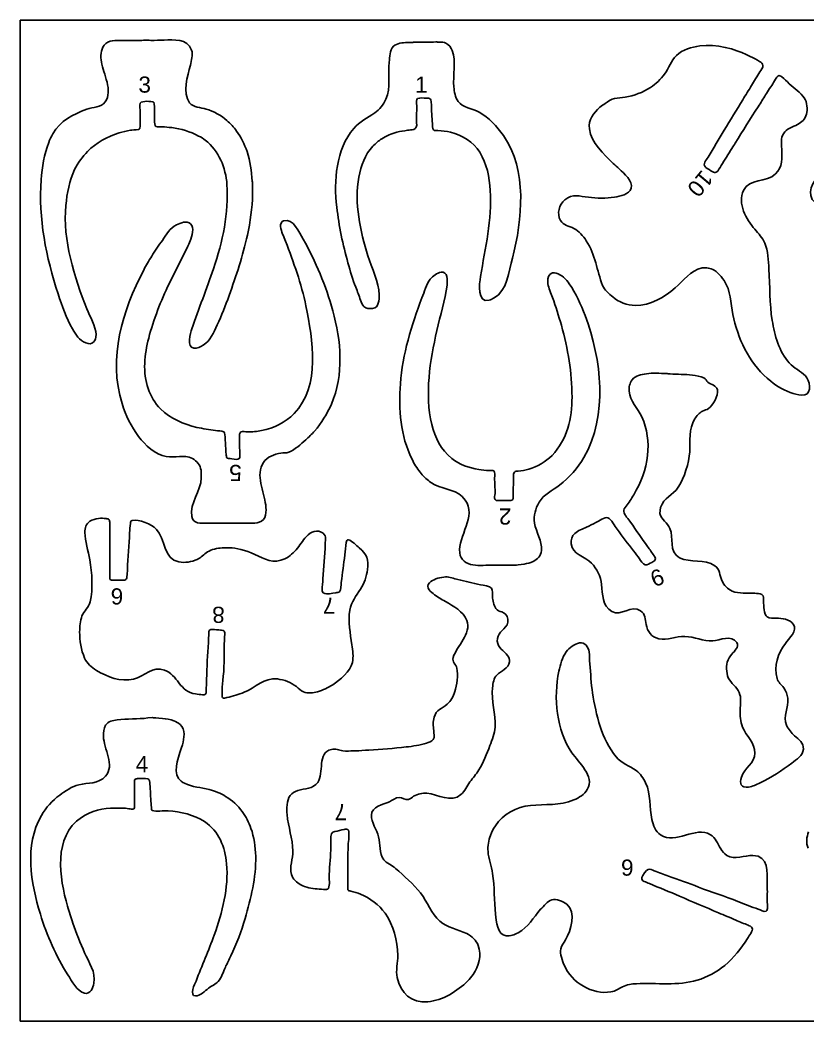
# Model space of a CAD drawing. Extents: x 4 to 350, y 73 to 290.
# Drawn here: x 4 to 174.9, y 72.9 to 290 of the extents above; entities that cross this region are included whole.
import ezdxf
from ezdxf.enums import TextEntityAlignment as Align

# ---------------------------------------------------------------- set-up
doc = ezdxf.new("R2010")
doc.units = 0
doc.layers.get('0').update_dxf_attribs({"true_color": 0xffffff})
doc.layers.add('Cut', color=7, linetype='Continuous', true_color=0xffffff)
doc.layers.add('Steg', color=5, linetype='Continuous', lineweight=25, true_color=0x0000ff)
doc.layers.add('Text', color=1, linetype='Continuous', lineweight=25, true_color=0xff0000)
doc.styles.add('textstyle0', font='')
doc.styles.add('textstyle1', font='')
doc.styles.add('textstyle10', font='')
doc.styles.add('textstyle11', font='')
doc.styles.add('textstyle2', font='')
doc.styles.add('textstyle3', font='')
doc.styles.add('textstyle4', font='')
doc.styles.add('textstyle5', font='')
doc.styles.add('textstyle6', font='')
doc.styles.add('textstyle7', font='')
doc.styles.add('textstyle8', font='')
doc.styles.add('textstyle9', font='')
doc.styles.get('textstyle0').set_extended_font_data('Arial')
doc.styles.get('textstyle1').set_extended_font_data('Arial')
doc.styles.get('textstyle10').set_extended_font_data('Arial')
doc.styles.get('textstyle11').set_extended_font_data('Arial')
doc.styles.get('textstyle2').set_extended_font_data('Arial')
doc.styles.get('textstyle3').set_extended_font_data('Arial')
doc.styles.get('textstyle4').set_extended_font_data('Arial')
doc.styles.get('textstyle5').set_extended_font_data('Arial')
doc.styles.get('textstyle6').set_extended_font_data('Arial')
doc.styles.get('textstyle7').set_extended_font_data('Arial')
doc.styles.get('textstyle8').set_extended_font_data('Arial')
doc.styles.get('textstyle9').set_extended_font_data('Arial')

msp = doc.modelspace()

# ---------------------------------------------------------------- linework, layer by layer
for p, q in [((350, 290), (3.96, 290)), ((3.96, 290), (3.96, 72.91)), ((3.96, 72.91), (350, 72.91))]:
    msp.add_line(p, q)
at = {"layer": 'Cut'}
for points in [[(51.91, 180.9), (45.65, 180.87)], [(23.41, 179.07), (23.41, 171.49)]]:
    msp.add_lwpolyline(points, dxfattribs=at)
for points in [[(21.6, 280.88), (21.4, 282.06), (21.42, 283.55), (22.2, 284.52)], [(22.2, 284.52), (23.18, 285.74), (24.74, 285.58), (26.1, 285.58)], [(26.1, 285.58), (26.69, 285.58), (27.26, 285.58), (27.83, 285.58)], [(27.83, 285.58), (28.52, 285.58), (29.35, 285.58), (30.03, 285.58)], [(31.66, 285.62), (31.91, 285.61), (32.06, 285.59), (32.34, 285.58)], [(32.34, 285.58), (33.29, 285.57), (34.29, 285.66), (35.21, 285.66)], [(35.21, 285.66), (37.28, 285.66), (40.3, 286.07), (41.17, 283.47)], [(84.96, 284.3), (85.64, 284.99), (87.02, 285.1), (87.89, 285.1)], [(89.33, 285.18), (89.87, 285.23), (90.6, 285.2), (91.16, 285.2)], [(91.16, 285.2), (91.6, 285.2), (91.81, 285.2), (92.21, 285.2)], [(92.21, 285.2), (93.01, 285.2), (93.46, 285.2), (94.13, 285.24)], [(94.13, 285.24), (94.42, 285.26), (94.62, 285.21), (94.9, 285.2)], [(94.9, 285.2), (95.38, 285.18), (95.89, 285.24), (96.34, 285)], [(96.34, 285), (96.97, 284.66), (97.42, 284.03), (97.67, 283.37)], [(146.33, 282.31), (147.71, 283.65), (149.56, 284.14), (151.41, 284.39)], [(151.41, 284.39), (154.89, 284.85), (159.28, 283.63), (161.45, 282.53)], [(41.17, 283.47), (41.51, 282.46), (41.13, 281.2), (40.9, 280.21)], [(84.01, 280.88), (84.16, 281.96), (84.13, 283.46), (84.96, 284.3)], [(97.67, 283.37), (98.62, 280.95), (97.79, 278.04), (98.05, 275.51)], [(143.76, 278.29), (144.73, 279.57), (145.16, 281.17), (146.33, 282.31)], [(22.45, 272.24), (24.15, 274.7), (22.03, 278.33), (21.6, 280.88)], [(40.9, 280.21), (40.33, 277.8), (39.07, 274.26), (40.75, 272.06)], [(83.31, 272.82), (84.46, 275.34), (83.67, 278.24), (84.01, 280.88)], [(162.35, 282.1), (163, 281.78), (163.78, 281.4), (164.37, 281)], [(164.37, 281), (164.68, 280.79), (165.1, 280.54), (165.1, 280.11)], [(165.1, 280.11), (165.1, 279.63), (164.7, 279.18), (164.43, 278.77)], [(140.67, 275.36), (141.87, 276.15), (142.9, 277.15), (143.76, 278.29)], [(164.43, 278.77), (163.82, 277.83), (163.16, 276.73), (162.6, 275.79)], [(168.35, 277.85), (168.65, 278.07), (168.91, 277.87), (169.17, 277.67)], [(162.6, 275.79), (162.01, 274.8), (161.31, 273.73), (160.72, 272.72)], [(165.68, 273.78), (166.2, 274.58), (166.88, 275.67), (167.41, 276.47)], [(167.41, 276.47), (167.67, 276.87), (167.99, 277.57), (168.35, 277.85)], [(169.17, 277.67), (169.74, 277.22), (170.26, 276.69), (170.8, 276.18)], [(170.8, 276.18), (171.81, 275.2), (173.26, 274.26), (174.06, 273.09)], [(98.05, 275.51), (98.16, 274.42), (98.34, 273.24), (98.99, 272.34)], [(135.2, 273.26), (137.15, 273.62), (139, 274.27), (140.67, 275.36)], [(164.05, 271.19), (164.62, 272.06), (165.13, 272.91), (165.68, 273.78)], [(18.42, 270.67), (19.79, 271.18), (21.55, 270.95), (22.45, 272.24)], [(30, 272), (29.89, 270.86), (30.12, 268.99), (30.03, 267.77)], [(33, 272.21), (32.32, 272.41), (30.54, 272.5), (30, 272)], [(33.13, 268.21), (33.13, 269.74), (33.17, 270.94), (33, 272.21)], [(40.75, 272.06), (41.56, 270.98), (43.13, 271.05), (44.33, 270.69)], [(80.89, 269.85), (81.95, 270.57), (82.77, 271.65), (83.31, 272.82)], [(90.18, 272.96), (89.89, 272.82), (89.96, 272.05), (90, 271.42)], [(90, 271.42), (90, 270), (89.93, 268.61), (90, 267.19)], [(92.12, 273.02), (91.44, 273.07), (90.83, 273.18), (90.18, 272.96)], [(92.98, 272.86), (92.79, 273.09), (92.37, 273), (92.12, 273.02)], [(93.17, 271.76), (93.16, 272.05), (93.18, 272.61), (92.98, 272.86)], [(93.43, 267.54), (93.28, 268.9), (93.22, 270.33), (93.17, 271.76)], [(98.99, 272.34), (99.89, 271.09), (102.19, 270.76), (103.53, 270.01)], [(129.73, 271.07), (130.11, 271.4), (130.46, 271.61), (130.88, 271.9)], [(130.88, 271.9), (131.45, 272.3), (132.2, 272.85), (132.9, 272.99)], [(132.9, 272.99), (133.61, 273.14), (134.47, 273.13), (135.2, 273.26)], [(160.72, 272.72), (159.42, 270.5), (158.07, 268.3), (156.7, 266.1)], [(174.06, 273.09), (174.67, 272.21), (174.82, 270.58), (174.55, 269.56)], [(11.08, 265.34), (12.72, 268.15), (15.44, 269.55), (18.42, 270.67)], [(44.33, 270.69), (45.91, 270.23), (47.63, 269.28), (48.84, 268.2)], [(76.34, 266.49), (77.64, 268.03), (79.29, 268.76), (80.89, 269.85)], [(103.53, 270.01), (105.66, 268.81), (107.41, 266.95), (108.79, 264.95)], [(127.44, 266.39), (127.21, 268.31), (128.36, 269.9), (129.73, 271.07)], [(159.09, 263.32), (160.73, 265.92), (162.35, 268.62), (164.05, 271.19)], [(174.55, 269.56), (174.27, 268.54), (173.53, 267.81), (172.62, 267.34)], [(30.04, 267.79), (30.01, 267.41), (30.06, 266.5), (29.73, 266.28)], [(33.42, 266.93), (33.19, 267.04), (33.17, 267.87), (33.13, 268.21)], [(48.84, 268.2), (49.62, 267.5), (50.32, 266.76), (50.94, 265.91)], [(90, 267.19), (89.81, 266.59), (89.59, 266.12), (88.99, 266.2)], [(93.61, 266.19), (93.36, 266.42), (93.48, 267.14), (93.43, 267.54)], [(172.62, 267.34), (171.53, 266.78), (170.19, 266.48), (169.53, 265.34)], [(10.18, 263.42), (10.43, 264.09), (10.72, 264.73), (11.08, 265.34)], [(25.43, 265.52), (22.88, 264.74), (20.49, 263.39), (18.62, 261.5)], [(27.92, 266.1), (27.09, 265.95), (26.24, 265.78), (25.43, 265.52)], [(29.73, 266.28), (28.83, 266.11), (28.28, 266.16), (27.92, 266.1)], [(34.74, 266.87), (34.25, 266.88), (33.83, 266.73), (33.42, 266.93)], [(36.85, 266.66), (36.15, 266.73), (35.43, 266.85), (34.74, 266.87)], [(42.7, 264.84), (40.92, 265.8), (38.85, 266.46), (36.85, 266.66)], [(50.94, 265.91), (51.9, 264.59), (52.64, 263.06), (53.19, 261.5)], [(72.66, 249.41), (71.98, 255.1), (72.49, 261.93), (76.34, 266.49)], [(85.69, 265.67), (84.52, 265.38), (83.41, 264.89), (82.42, 264.25)], [(87.99, 266.08), (87.22, 265.98), (86.44, 265.86), (85.69, 265.67)], [(88.99, 266.2), (88.35, 266.12), (88.35, 266.12), (87.99, 266.08)], [(94.61, 266.01), (94.24, 266.01), (93.86, 265.95), (93.61, 266.19)], [(97.3, 265.68), (96.44, 265.9), (95.49, 266.01), (94.61, 266.01)], [(103.68, 261.31), (102.25, 263.61), (99.88, 265.04), (97.3, 265.68)], [(108.79, 264.95), (114.03, 257.39), (112.9, 246.79), (110.77, 238.37)], [(132.61, 258.91), (130.59, 260.92), (127.81, 263.35), (127.44, 266.39)], [(156.7, 266.1), (155.49, 264.18), (154.34, 262.2), (153.18, 260.25)], [(169.53, 265.34), (168.95, 264.33), (169.11, 263.17), (169.16, 262.07)], [(8.53, 255.36), (8.73, 258.09), (9.21, 260.85), (10.18, 263.42)], [(44.14, 263.93), (43.68, 264.29), (43.21, 264.56), (42.7, 264.84)], [(48.84, 254.3), (48.59, 257.99), (47.06, 261.63), (44.14, 263.93)], [(82.42, 264.25), (81.72, 263.79), (81.1, 263.27), (80.51, 262.65)], [(158.34, 262.17), (158.59, 262.58), (158.83, 262.92), (159.09, 263.32)], [(18.62, 261.5), (17.5, 260.37), (16.49, 259), (15.81, 257.56)], [(53.19, 261.5), (53.92, 259.4), (54.12, 257.22), (54.33, 255.07)], [(80.51, 262.65), (78.72, 260.78), (77.97, 258.42), (77.47, 255.93)], [(105.94, 253.05), (105.74, 255.95), (105.23, 258.82), (103.68, 261.31)], [(156, 258.43), (156.83, 259.68), (157.57, 260.89), (158.34, 262.17)], [(169.16, 262.07), (169.25, 260.04), (169.38, 258.16), (167.82, 256.61)], [(133.95, 257.66), (133.51, 258.1), (133.05, 258.47), (132.61, 258.91)], [(153.18, 260.25), (152.81, 259.63), (151.89, 258.65), (152.67, 258.05)], [(154.96, 256.98), (155.46, 257.24), (155.69, 257.95), (156, 258.43)], [(15.81, 257.56), (14.66, 255.12), (14.15, 252.46), (13.9, 249.79)], [(136.5, 253.53), (136.92, 255.15), (134.95, 256.67), (133.95, 257.66)], [(152.67, 258.05), (153.11, 257.72), (153.72, 257.37), (154.2, 257.11)], [(154.2, 257.11), (154.43, 256.98), (154.69, 256.84), (154.96, 256.98)], [(167.82, 256.61), (165.87, 254.66), (162.14, 255.69), (160.87, 253.05)], [(176.49, 250.33), (174.1, 252.34), (176.14, 254.88), (177.38, 256.82)], [(12.22, 230.6), (9.62, 238.41), (7.93, 247.1), (8.53, 255.36)], [(45.91, 236.07), (47.92, 241.86), (49.26, 248.25), (48.84, 254.3)], [(54.33, 255.07), (54.36, 254.74), (54.4, 254.52), (54.41, 254.2)], [(54.41, 254.2), (54.41, 253.95), (54.41, 253.76), (54.41, 253.53)], [(77.47, 255.93), (76.37, 250.4), (77.76, 244.16), (79.42, 238.85)], [(54.4, 252.19), (54.33, 249.24), (53.89, 246.25), (53.27, 243.36)], [(54.41, 253.53), (54.41, 253.13), (54.41, 252.6), (54.4, 252.19)], [(103.83, 234.34), (104.85, 240.53), (106.37, 246.74), (105.94, 253.05)], [(122.15, 251.02), (123.74, 252.41), (125.38, 251.77), (127.23, 251.55)], [(132.9, 251.59), (134.09, 251.76), (136.14, 252.16), (136.5, 253.53)], [(160.87, 253.05), (159.49, 250.2), (161.5, 246.73), (163.34, 244.61)], [(13.9, 249.79), (13.18, 242.24), (15.75, 234.28), (18.44, 227.34)], [(121.18, 246.53), (120.33, 248.05), (120.9, 249.93), (122.15, 251.02)], [(127.23, 251.55), (129.08, 251.32), (131.05, 251.32), (132.9, 251.59)], [(75.09, 237.32), (73.96, 241.29), (73.15, 245.3), (72.66, 249.41)], [(34.83, 242.21), (35.67, 243.42), (36.54, 244.94), (37.9, 245.58)], [(37.9, 245.58), (38.76, 245.98), (40.12, 246.58), (40.95, 245.82)], [(40.95, 245.82), (41.83, 245.02), (41.26, 243.05), (40.87, 242.11)], [(60.48, 245.19), (60.42, 245.68), (60.59, 246.32), (61.12, 246.47)], [(61.12, 246.47), (63.23, 247.07), (64.59, 243.88), (65.36, 242.5)], [(124.07, 244.82), (123.06, 245.34), (121.81, 245.41), (121.18, 246.53)], [(53.27, 243.36), (52.31, 238.85), (50.83, 234.55), (49.29, 230.22)], [(61.55, 242.02), (61.16, 243.03), (60.61, 244.09), (60.48, 245.19)], [(126.78, 242.11), (126.06, 243.2), (125.23, 244.22), (124.07, 244.82)], [(163.34, 244.61), (164.14, 243.68), (164.98, 242.77), (165.49, 241.63)], [(32.52, 238.76), (33.24, 239.92), (34.06, 241.1), (34.83, 242.21)], [(40.87, 242.11), (40.46, 241.09), (39.95, 240.12), (39.46, 239.14)], [(65.96, 228.01), (65, 232.78), (63.28, 237.52), (61.55, 242.02)], [(65.36, 242.5), (68.07, 237.64), (70.3, 232.34), (71.8, 226.95)], [(130.31, 232.42), (129.06, 235.68), (128.75, 239.13), (126.78, 242.11)], [(165.49, 241.63), (166.26, 239.91), (166.26, 237.83), (166.39, 235.97)], [(39.46, 239.14), (38.4, 237.03), (37.32, 234.92), (36.3, 232.81)], [(79.42, 238.85), (80.24, 236.22), (81.85, 233.17), (81.85, 230.41)], [(30.78, 235.78), (31.31, 236.8), (31.93, 237.79), (32.52, 238.76)], [(76.78, 232.04), (76.12, 233.72), (75.59, 235.56), (75.09, 237.32)], [(110.77, 238.37), (110.04, 235.5), (109.56, 231.27), (106.8, 229.72)], [(26.1, 206.8), (23.01, 216.75), (26.16, 226.92), (30.78, 235.78)], [(41.23, 223.02), (42.77, 227.39), (44.39, 231.7), (45.91, 236.07)], [(92.92, 233.77), (93.46, 234.43), (94.41, 235.19), (95.28, 235.34)], [(95.28, 235.34), (96.72, 235.59), (96.71, 233.42), (96.58, 232.52)], [(118.44, 232.81), (118.33, 233.43), (118.46, 234.3), (118.86, 234.8)], [(118.86, 234.8), (119.2, 235.24), (119.71, 235.28), (120.23, 235.13)], [(120.23, 235.13), (121.39, 234.8), (122.43, 233.79), (123.09, 232.81)], [(151.89, 236.22), (149.37, 235.74), (147.84, 233.45), (146.04, 231.9)], [(154.48, 235.74), (153.73, 236.19), (152.76, 236.38), (151.89, 236.22)], [(157.15, 232.62), (156.54, 233.83), (155.68, 235.02), (154.48, 235.74)], [(166.39, 235.97), (166.65, 232.25), (166.5, 228.53), (167.1, 224.84)], [(36.3, 232.81), (34.48, 229.05), (32.94, 225.08), (31.87, 221.01)], [(91.14, 229.74), (91.63, 230.99), (92.08, 232.71), (92.92, 233.77)], [(96.58, 232.52), (96.13, 229.19), (95.1, 225.91), (94.36, 222.64)], [(105.74, 229.25), (103, 228.51), (103.59, 232.87), (103.83, 234.34)], [(119.46, 229.83), (119.13, 230.8), (118.61, 231.8), (118.44, 232.81)], [(123.09, 232.81), (124.54, 230.67), (125.59, 228.33), (126.51, 225.9)], [(132.51, 229.94), (131.79, 230.54), (130.66, 231.49), (130.31, 232.42)], [(158.75, 225.23), (158.15, 227.63), (158.26, 230.4), (157.15, 232.62)], [(15.34, 223.02), (14.01, 225.41), (13.08, 227.99), (12.22, 230.6)], [(49.29, 230.22), (48.53, 228.09), (47.69, 225.92), (46.73, 223.88)], [(77.82, 229.26), (77.48, 230.18), (77.14, 231.13), (76.78, 232.04)], [(81.85, 230.41), (81.85, 229.32), (81.85, 227.6), (80.41, 227.44)], [(146.04, 231.9), (143.59, 229.81), (140.73, 228.1), (137.41, 228.11)], [(63.42, 204.69), (69.23, 210.65), (67.43, 220.7), (65.96, 228.01)], [(78.53, 227.86), (78.18, 228.19), (77.99, 228.81), (77.82, 229.26)], [(86.45, 211.12), (86.96, 217.5), (88.81, 223.81), (91.14, 229.74)], [(106.8, 229.72), (106.45, 229.53), (106.12, 229.35), (105.74, 229.25)], [(121.37, 223.79), (120.79, 225.82), (120.14, 227.83), (119.46, 229.83)], [(137.41, 228.11), (135.66, 228.11), (133.81, 228.86), (132.51, 229.94)], [(18.44, 227.34), (19.11, 225.6), (20.39, 223.65), (20.44, 221.77)], [(71.8, 226.95), (73.57, 220.58), (74.28, 212.91), (71.49, 206.71)], [(80.41, 227.44), (79.8, 227.38), (78.98, 227.41), (78.53, 227.86)], [(126.51, 225.9), (130.12, 216.33), (131.52, 204.3), (126.24, 195.1)], [(46.73, 223.88), (45.92, 222.14), (45.34, 220.55), (43.66, 219.47)], [(123.68, 208.24), (123.68, 213.54), (122.81, 218.69), (121.37, 223.79)], [(166.77, 211.66), (162.5, 215.05), (160.06, 220), (158.75, 225.23)], [(167.1, 224.84), (167.62, 221.59), (168.59, 218.12), (170.81, 215.63)], [(18.23, 219.97), (16.85, 220.54), (16.04, 221.76), (15.34, 223.02)], [(20.44, 221.77), (20.47, 220.36), (19.67, 219.37), (18.23, 219.97)], [(41.64, 218.81), (39.99, 219.07), (40.9, 222.07), (41.23, 223.02)], [(94.36, 222.64), (92.88, 216.1), (91.69, 208.91), (93.27, 202.29)], [(31.87, 221.01), (30.95, 217.51), (30.51, 213.53), (31.77, 210.07)], [(43.66, 219.47), (43.08, 219.1), (42.37, 218.7), (41.64, 218.81)], [(170.81, 215.63), (171.84, 214.48), (173.29, 213.89), (174.31, 212.82)], [(136.71, 211.98), (137.43, 212.91), (138.71, 213.14), (139.8, 213.29)], [(139.8, 213.29), (141.12, 213.47), (142.79, 213.38), (144.12, 213.33)], [(144.12, 213.33), (144.42, 213.31), (144.7, 213.25), (144.99, 213.24)], [(144.99, 213.24), (146.57, 213.17), (148.14, 213.17), (149.78, 212.97)], [(149.78, 212.97), (150.6, 212.87), (151.54, 212.76), (152.28, 212.37)], [(174.31, 212.82), (175.19, 211.89), (175.81, 209.08), (174.16, 208.68)], [(88.94, 194.81), (86.48, 199.8), (86.01, 205.65), (86.45, 211.12)], [(136.07, 209.49), (136.01, 210.35), (136.18, 211.29), (136.71, 211.98)], [(152.28, 212.37), (152.72, 212.14), (152.81, 211.77), (153.16, 211.45)], [(153.16, 211.45), (153.82, 210.85), (155, 210.83), (155.21, 209.78)], [(171.66, 209.01), (169.89, 209.59), (168.22, 210.51), (166.77, 211.66)], [(31.77, 210.07), (32.36, 208.43), (33.21, 206.89), (34.45, 205.65)], [(138.81, 203.93), (137.94, 205.82), (136.23, 207.31), (136.07, 209.49)], [(155.21, 209.78), (155.46, 208.6), (154.23, 206.42), (153.3, 205.72)], [(174.16, 208.68), (173.36, 208.49), (172.41, 208.76), (171.66, 209.01)], [(29.67, 199.7), (28.05, 201.82), (26.9, 204.23), (26.1, 206.8)], [(71.49, 206.71), (70.54, 204.6), (69.38, 202.59), (67.82, 200.85)], [(119.35, 195.59), (122.63, 198.96), (123.68, 203.66), (123.68, 208.24)], [(34.45, 205.65), (36.52, 203.58), (39.49, 202.29), (42.32, 201.66)], [(56.32, 200.95), (59.09, 201.51), (61.46, 202.68), (63.42, 204.69)], [(151.99, 205.17), (151.26, 204.75), (150.7, 204.19), (150.26, 203.45)], [(153.3, 205.72), (152.93, 205.44), (152.4, 205.4), (151.99, 205.17)], [(93.27, 202.29), (93.96, 199.4), (95.26, 196.82), (97.58, 194.92)], [(140.08, 195.58), (140.37, 198.46), (140.03, 201.28), (138.81, 203.93)], [(150.26, 203.45), (148.98, 201.29), (149.36, 198.7), (149.2, 196.35)], [(42.32, 201.66), (43.64, 201.37), (45, 201.13), (46.35, 200.97)], [(46.35, 200.97), (46.85, 200.9), (47.7, 200.99), (48.14, 200.72)], [(48.14, 200.72), (48.48, 200.5), (48.42, 199.59), (48.45, 199.22)], [(51.53, 199.42), (51.54, 199.77), (51.59, 200.58), (51.85, 200.7)], [(51.85, 200.7), (52.29, 200.9), (52.81, 200.66), (53.35, 200.66)], [(53.35, 200.66), (54.34, 200.67), (55.36, 200.75), (56.32, 200.95)], [(67.82, 200.85), (67.22, 200.19), (66.57, 199.55), (65.92, 198.94)], [(35.69, 195.33), (33.21, 195.77), (31.14, 197.79), (29.67, 199.7)], [(48.45, 199.22), (48.52, 198.11), (48.54, 196.98), (48.68, 195.87)], [(51.62, 195.77), (51.62, 196.97), (51.53, 198.21), (51.53, 199.42)], [(65.92, 198.94), (64.9, 198), (63.56, 196.82), (62.27, 196.28)], [(41.36, 194.87), (39.45, 195.85), (37.64, 194.99), (35.69, 195.33)], [(48.68, 195.87), (48.71, 195.57), (48.68, 195.26), (48.84, 195.06)], [(51.23, 194.75), (51.72, 194.86), (51.62, 195.36), (51.62, 195.77)], [(60.55, 196.09), (59.13, 195.84), (57.56, 195.27), (56.75, 194.04)], [(62.27, 196.28), (61.7, 196.04), (61.16, 196.2), (60.55, 196.09)], [(114.28, 192.58), (116.17, 193.1), (117.99, 194.19), (119.35, 195.59)], [(137.07, 187.04), (138.6, 189.61), (139.77, 192.55), (140.08, 195.58)], [(149.2, 196.35), (149.02, 193.8), (148.08, 190.81), (146.7, 188.67)], [(42.59, 193.85), (42.2, 194.28), (41.86, 194.61), (41.36, 194.87)], [(43.27, 190.68), (43.3, 191.75), (43.33, 193.03), (42.59, 193.85)], [(48.84, 195.06), (48.98, 194.88), (49.3, 194.9), (49.51, 194.87)], [(49.51, 194.87), (50.01, 194.8), (50.82, 194.65), (51.23, 194.75)], [(56.75, 194.04), (54.96, 191.35), (56.86, 187.73), (57.24, 184.83)], [(90.74, 191.93), (90.04, 192.82), (89.43, 193.81), (88.94, 194.81)], [(97.58, 194.92), (99.21, 193.59), (101.35, 192.84), (103.44, 192.53)], [(126.24, 195.1), (124.95, 192.84), (123.03, 190.71), (121, 189.14)], [(91.73, 190.8), (91.33, 191.16), (91.07, 191.51), (90.74, 191.93)], [(103.44, 192.53), (104.19, 192.42), (104.98, 192.32), (105.74, 192.31)], [(105.74, 192.31), (106.03, 192.31), (106.5, 192.41), (106.74, 192.22)], [(106.74, 192.22), (107.04, 191.98), (106.89, 191.05), (106.89, 190.68)], [(111.02, 190.88), (111.02, 191.22), (110.95, 191.75), (111.17, 191.97)], [(111.17, 191.97), (111.38, 192.18), (111.67, 192.11), (111.98, 192.13)], [(111.98, 192.13), (112.75, 192.19), (113.54, 192.37), (114.28, 192.58)], [(41.2, 182.34), (40.71, 185.24), (43.2, 187.8), (43.27, 190.68)], [(93.94, 189.2), (93.11, 189.59), (92.43, 190.16), (91.73, 190.8)], [(100.53, 185.89), (98.88, 188.21), (96.25, 188.09), (93.94, 189.2)], [(106.89, 190.68), (106.89, 189.56), (107.01, 188.44), (106.99, 187.33)], [(110.92, 187.33), (110.92, 188.51), (111.02, 189.69), (111.02, 190.88)], [(121, 189.14), (119.44, 187.93), (117.59, 187.17), (116.53, 185.41)], [(106.99, 187.33), (106.98, 186.86), (106.74, 186.38), (106.99, 186.01)], [(110.76, 185.94), (110.99, 186.19), (110.92, 186.9), (110.92, 187.33)], [(135.4, 184.54), (135.99, 185.34), (136.57, 186.19), (137.07, 187.04)], [(146.7, 188.67), (145.56, 186.89), (143.63, 186.42), (142.86, 184.3)], [(57.24, 184.83), (57.42, 183.47), (57.41, 181.6), (55.84, 181.09)], [(99.33, 174.47), (98.94, 178.08), (103.03, 182.35), (100.53, 185.89)], [(106.99, 186.01), (107.13, 185.81), (107.36, 185.8), (107.56, 185.79)], [(107.56, 185.79), (108.23, 185.76), (109.38, 185.79), (110.06, 185.79)], [(110.06, 185.79), (110.33, 185.79), (110.57, 185.75), (110.76, 185.94)], [(116.53, 185.41), (115.72, 184.04), (115.33, 182.5), (115.56, 180.9)], [(134.9, 183.39), (134.81, 183.83), (135.16, 184.21), (135.4, 184.54)], [(136.38, 181.09), (135.93, 181.74), (135.06, 182.61), (134.9, 183.39)], [(142.75, 183.01), (143.05, 181.58), (144.38, 180.99), (144.93, 179.75)], [(18.04, 178.88), (18.04, 179.84), (18.23, 180.71), (19.09, 181.28)], [(19.09, 181.28), (19.67, 181.66), (20.34, 181.81), (21.01, 181.91)], [(21.01, 181.91), (21.54, 181.99), (22.13, 181.93), (22.64, 181.86)], [(22.64, 181.86), (22.88, 181.83), (23.09, 181.81), (23.26, 181.62)], [(23.26, 181.62), (23.43, 181.42), (23.41, 181.15), (23.41, 180.9)], [(23.41, 180.9), (23.42, 180.32), (23.41, 179.66), (23.41, 179.07)], [(27.73, 178.79), (27.76, 179.43), (27.83, 180.16), (27.91, 180.8)], [(27.91, 180.8), (27.94, 181.13), (27.93, 181.39), (28.31, 181.46)], [(28.31, 181.46), (29.82, 181.72), (32.44, 180.76), (33.55, 179.54)], [(44.52, 180.9), (43.23, 180.9), (41.48, 180.65), (41.2, 182.34)], [(55.84, 181.09), (54.64, 180.7), (53.16, 180.9), (51.91, 180.9)], [(115.56, 180.9), (115.85, 178.86), (117.26, 177.06), (117.05, 174.95)], [(126.85, 180.02), (127.53, 180.32), (128.2, 180.68), (128.87, 181.02)], [(128.87, 181.02), (129.46, 181.31), (130.8, 182.31), (131.46, 182.04)], [(131.46, 182.04), (132.23, 181.71), (132.96, 180.22), (133.46, 179.55)], [(140.06, 175.81), (138.82, 177.56), (137.62, 179.3), (136.38, 181.09)], [(19.09, 172.93), (18.77, 174.86), (18.04, 176.94), (18.04, 178.88)], [(27.25, 170.82), (27.27, 173.47), (27.62, 176.14), (27.73, 178.79)], [(33.55, 179.54), (35.39, 177.54), (35.2, 172.99), (38.38, 172.47)], [(65.76, 177.63), (66.65, 178.7), (67.87, 179.58), (69.28, 178.95)], [(69.28, 178.95), (70.54, 178.38), (70.15, 177.45), (70.14, 176.29)], [(123.5, 176.39), (123.43, 177.22), (123.63, 178.1), (124.26, 178.66)], [(124.26, 178.66), (124.99, 179.29), (126, 179.64), (126.85, 180.02)], [(133.46, 179.55), (134.64, 178), (135.81, 176.42), (137.02, 174.85)], [(144.93, 179.75), (145.83, 177.72), (144.54, 174.67), (147, 173.39)], [(63.52, 174.76), (64.4, 175.64), (64.98, 176.7), (65.76, 177.63)], [(70.14, 176.29), (70.13, 173.8), (69.77, 171.3), (69.66, 168.81)], [(74.38, 173.99), (74.47, 174.85), (74.56, 175.83), (74.71, 176.67)], [(74.71, 176.67), (74.76, 176.98), (74.83, 177.35), (75.23, 177.26)], [(75.23, 177.26), (75.88, 177.12), (76.95, 176.02), (77.53, 175.55)], [(127.88, 172.24), (126.52, 173.63), (123.68, 174.19), (123.5, 176.39)], [(42.41, 173.03), (43.28, 173.42), (43.83, 174.14), (44.62, 174.63)], [(44.62, 174.63), (45.5, 175.18), (46.74, 175.47), (47.78, 175.52)], [(49.11, 175.5), (49.95, 175.61), (52.12, 175.25), (54.12, 174.44)], [(54.12, 174.44), (56.26, 173.56), (58.09, 172.11), (60.55, 172.84)], [(60.55, 172.84), (61.76, 173.2), (62.65, 173.87), (63.52, 174.76)], [(73.62, 168.04), (73.91, 170.02), (74.17, 172), (74.38, 173.99)], [(77.53, 175.55), (79.18, 174.23), (79.58, 172.91), (79.33, 170.82)], [(102.19, 171.82), (100.67, 172.04), (99.5, 172.85), (99.33, 174.47)], [(117.05, 174.95), (116.93, 173.81), (116.22, 173.04), (115.24, 172.56)], [(137.02, 174.85), (137.45, 174.29), (137.89, 173.67), (138.32, 173.12)], [(141.47, 173.8), (141.02, 174.48), (140.54, 175.15), (140.06, 175.81)], [(141.75, 173.03), (141.82, 173.31), (141.61, 173.57), (141.47, 173.8)], [(19.17, 163.82), (19.85, 166.68), (19.56, 170.05), (19.09, 172.93)], [(38.38, 172.47), (39.76, 172.24), (41.15, 172.47), (42.41, 173.03)], [(106.6, 171.78), (105.17, 171.78), (103.62, 171.62), (102.19, 171.82)], [(112.03, 171.85), (111.11, 171.66), (108.84, 171.78), (106.6, 171.78)], [(115.24, 172.56), (114.63, 172.26), (114, 172.12), (113.32, 172.02)], [(130.08, 167.56), (129.87, 169.38), (129.16, 170.93), (127.88, 172.24)], [(138.32, 173.12), (138.61, 172.75), (139.04, 171.98), (139.52, 171.85)], [(139.52, 171.85), (139.96, 171.73), (140.57, 172.18), (140.96, 172.38)], [(140.96, 172.38), (141.26, 172.53), (141.66, 172.68), (141.75, 173.03)], [(147, 173.39), (149.34, 172.18), (152.46, 173.26), (154.67, 171.66)], [(154.67, 171.66), (155.75, 170.89), (155.69, 169.53), (156.18, 168.42)], [(23.41, 169.38), (23.41, 169.12), (23.36, 168.86), (23.51, 168.67)], [(23.41, 171.49), (23.41, 170.8), (23.41, 170.08), (23.41, 169.38)], [(27.15, 169.29), (27.17, 169.77), (27.25, 170.33), (27.25, 170.82)], [(79.33, 170.82), (79.14, 169.34), (78.63, 167.84), (77.84, 166.6)], [(23.51, 168.67), (23.66, 168.49), (23.96, 168.52), (24.18, 168.52)], [(24.18, 168.52), (24.81, 168.51), (26.12, 168.44), (26.67, 168.53)], [(26.67, 168.53), (27.13, 168.61), (27.14, 168.89), (27.15, 169.29)], [(69.66, 168.81), (69.62, 168.04), (69.49, 167.16), (69.47, 166.41)], [(73.25, 165.99), (73.62, 166.35), (73.54, 167.5), (73.62, 168.04)], [(92.5, 166.79), (92.26, 167.39), (92.58, 167.89), (93.08, 168.22)], [(93.08, 168.22), (93.89, 168.77), (95.23, 169.19), (96.24, 169.22)], [(96.24, 169.22), (97.11, 169.24), (98.09, 168.86), (98.93, 168.65)], [(98.93, 168.65), (100.55, 168.25), (102.19, 167.87), (103.82, 167.5)], [(103.82, 167.5), (104.39, 167.38), (105.88, 167.28), (106.22, 166.76)], [(132.32, 161.73), (130.23, 162.92), (130.33, 165.5), (130.08, 167.56)], [(156.18, 168.42), (156.6, 167.47), (157.45, 166.56), (158.42, 166.14)], [(69.47, 166.41), (69.47, 166.16), (69.44, 165.82), (70.07, 165.61)], [(70.07, 165.61), (70.3, 165.4), (71.71, 165.69), (72.44, 165.79)], [(72.44, 165.79), (72.72, 165.83), (73.06, 165.79), (73.25, 165.99)], [(77.84, 166.6), (76.84, 165.05), (75.85, 163.87), (75.5, 161.99)], [(93.55, 165.61), (93.15, 165.93), (92.7, 166.29), (92.5, 166.79)], [(96.24, 163.87), (95.31, 164.43), (94.41, 164.94), (93.55, 165.61)], [(106.22, 166.76), (106.47, 166.36), (106.38, 165.44), (106.42, 164.97)], [(158.42, 166.14), (159.92, 165.47), (161.73, 165.85), (163.31, 165.68)], [(163.31, 165.68), (163.81, 165.62), (164.39, 165.72), (164.84, 165.44)], [(164.84, 165.44), (165.36, 165.12), (165.23, 164.44), (165.23, 163.91)], [(17.4, 160.75), (17.79, 161.9), (18.88, 162.58), (19.17, 163.82)], [(100.85, 159.79), (100.12, 161.74), (97.9, 162.9), (96.24, 163.87)], [(106.42, 164.97), (106.49, 164.11), (106.7, 163.12), (107.18, 162.38)], [(138.56, 161.89), (136.53, 163.27), (134.35, 160.57), (132.32, 161.73)], [(165.23, 163.91), (165.23, 163.06), (165.29, 161.08), (166.02, 160.54)], [(16.89, 157.29), (16.89, 158.44), (17.04, 159.66), (17.4, 160.75)], [(75.5, 161.99), (75.04, 159.59), (75.61, 156.9), (75.93, 154.51)], [(107.18, 162.38), (107.49, 161.9), (107.93, 161.8), (108.43, 161.63)], [(108.43, 161.63), (109.15, 161.39), (109.7, 160.86), (109.76, 160.07)], [(139.75, 158.92), (139.57, 160.03), (139.58, 161.19), (138.56, 161.89)], [(97.91, 151.73), (98.68, 154.35), (101.96, 156.81), (100.85, 159.79)], [(109.58, 158.83), (108.84, 157.59), (107.35, 157), (107.48, 155.28)], [(109.76, 160.07), (109.8, 159.64), (109.8, 159.2), (109.58, 158.83)], [(142.49, 155.81), (140.93, 156.14), (140, 157.4), (139.75, 158.92)], [(166.02, 160.54), (166.58, 160.12), (167.36, 160.27), (168.01, 160.27)], [(168.01, 160.27), (169.18, 160.27), (170.95, 160.04), (171.67, 159)], [(171.67, 159), (172.67, 157.57), (170.7, 155.82), (169.95, 154.8)], [(17.97, 151.63), (17.17, 153.36), (16.89, 155.4), (16.89, 157.29)], [(44.91, 157), (44.9, 156.34), (44.84, 155.65), (44.81, 154.99)], [(45.06, 157.69), (44.87, 157.53), (44.91, 157.26), (44.91, 157)], [(46.54, 157.76), (46.15, 157.79), (45.28, 157.88), (45.06, 157.69)], [(47.69, 157.67), (47.33, 157.69), (46.9, 157.74), (46.54, 157.76)], [(48.26, 157.45), (48.13, 157.66), (47.91, 157.66), (47.69, 157.67)], [(48.36, 156.72), (48.36, 156.97), (48.4, 157.24), (48.26, 157.45)], [(48.26, 154.8), (48.26, 155.42), (48.35, 156.1), (48.36, 156.72)], [(148.15, 156.33), (146.24, 156.39), (144.4, 155.4), (142.49, 155.81)], [(154.2, 155.37), (152.15, 155.22), (150.21, 156.26), (148.15, 156.33)], [(159.42, 154.99), (158.28, 156.74), (155.75, 155.48), (154.2, 155.37)], [(44.81, 154.99), (44.69, 152.33), (44.44, 149.68), (44.43, 147.02)], [(47.95, 146.74), (48.26, 149.35), (48.26, 152.12), (48.26, 154.8)], [(75.93, 154.51), (76.09, 153.27), (76.34, 151.9), (76.04, 150.67)], [(107.48, 155.28), (107.59, 153.79), (108.89, 153.24), (109.72, 152.2)], [(122.43, 152.97), (123.08, 153.87), (124.21, 154.7), (125.31, 154.93)], [(125.31, 154.93), (126.48, 155.17), (127.21, 153.94), (127.4, 152.97)], [(158.34, 152.49), (158.89, 153.11), (160.02, 154.05), (159.42, 154.99)], [(169.95, 154.8), (168.41, 152.7), (167.34, 149.82), (168.14, 147.22)], [(109.72, 152.2), (110.05, 151.79), (110.22, 151.3), (110.13, 150.77)], [(120.85, 148.75), (121.16, 150.19), (121.55, 151.77), (122.43, 152.97)], [(127.4, 152.97), (127.56, 152.12), (127.46, 151.25), (127.54, 150.38)], [(157.23, 148.75), (156.99, 150.11), (157.43, 151.48), (158.34, 152.49)], [(20.53, 148.95), (19.37, 149.63), (18.54, 150.38), (17.97, 151.63)], [(35.31, 149.02), (32.67, 150.02), (31, 147.61), (28.59, 147.05)], [(76.04, 150.67), (75.56, 148.67), (73.42, 146.88), (71.77, 145.83)], [(98.7, 149.42), (98.52, 150.31), (97.62, 150.7), (97.91, 151.73)], [(110.13, 150.77), (109.91, 149.44), (108.23, 148.76), (107.39, 147.95)], [(127.54, 150.38), (127.74, 148.27), (127.8, 146.15), (128.14, 144.05)], [(28.59, 147.05), (25.75, 146.38), (22.91, 147.55), (20.53, 148.95)], [(38.43, 146.26), (37.62, 147.35), (36.63, 148.52), (35.31, 149.02)], [(98.25, 144.34), (98.72, 145.76), (99.01, 147.94), (98.7, 149.42)], [(107.39, 147.95), (106.69, 147.29), (106.55, 146.13), (106.44, 145.2)], [(123.64, 131.1), (120.33, 135.98), (119.59, 143.05), (120.85, 148.75)], [(157.81, 146.93), (157.44, 147.45), (157.34, 148.13), (157.23, 148.75)], [(42.03, 143.83), (40.3, 144.12), (39.43, 144.91), (38.43, 146.26)], [(44.43, 147.02), (44.42, 146.2), (44.33, 145.35), (44.33, 144.53)], [(47.79, 143.86), (47.81, 144.8), (47.84, 145.8), (47.95, 146.74)], [(59.78, 147.09), (56.9, 147.44), (55.01, 145.19), (52.58, 144.2)], [(63.9, 145.43), (62.73, 146.35), (61.28, 146.91), (59.78, 147.09)], [(71.77, 145.83), (70.77, 145.19), (69.69, 144.64), (68.51, 144.33)], [(160.1, 143.67), (159.7, 145.09), (158.61, 145.79), (157.81, 146.93)], [(168.14, 147.22), (168.4, 146.36), (169.08, 145.88), (169.59, 145.2)], [(43.56, 143.67), (43.08, 143.69), (42.51, 143.76), (42.03, 143.83)], [(44.18, 143.77), (44.01, 143.63), (43.78, 143.66), (43.56, 143.67)], [(44.33, 144.53), (44.33, 144.28), (44.37, 143.92), (44.18, 143.77)], [(47.88, 143.05), (47.72, 143.26), (47.78, 143.56), (47.79, 143.86)], [(52.58, 144.2), (51.39, 143.72), (50.09, 143.38), (48.84, 143.04)], [(65.44, 144.28), (64.82, 144.5), (64.39, 145.04), (63.9, 145.43)], [(68.51, 144.33), (67.51, 144.06), (66.43, 143.92), (65.44, 144.28)], [(96.62, 141.62), (97.45, 142.31), (97.91, 143.34), (98.25, 144.34)], [(106.44, 145.2), (106.1, 142.34), (107.18, 139.51), (106.98, 136.66)], [(128.14, 144.05), (128.9, 139.34), (130.08, 133.97), (133.23, 130.23)], [(160.15, 140.5), (160.17, 141.55), (160.4, 142.63), (160.1, 143.67)], [(169.59, 145.2), (170.09, 144.56), (170.38, 143.71), (170.48, 142.9)], [(48.84, 143.04), (48.53, 142.95), (48.07, 142.82), (47.88, 143.05)], [(93.76, 138.77), (94.27, 140.46), (95.41, 140.6), (96.62, 141.62)], [(170.48, 142.9), (170.74, 140.83), (169.34, 138.99), (170.22, 137.05)], [(160.67, 136.66), (160.2, 137.87), (160.12, 139.2), (160.15, 140.5)], [(22.07, 134.65), (22.07, 135.45), (22.05, 136.35), (22.52, 137.05)], [(22.52, 137.05), (23.09, 137.89), (24.1, 138.1), (25.04, 138.21)], [(25.04, 138.21), (27.15, 138.47), (29.59, 138.36), (31.66, 138.64)], [(32.7, 138.7), (32.7, 138.7), (33.83, 138.67), (34.83, 138.55)], [(34.83, 138.55), (35.64, 138.46), (36.56, 138.31), (37.33, 138.01)], [(37.33, 138.01), (37.82, 137.82), (38.28, 137.58), (38.66, 137.22)], [(38.66, 137.22), (39.9, 136.05), (39.59, 134.3), (39.18, 132.82)], [(93.68, 135.89), (93.57, 136.83), (93.5, 137.88), (93.76, 138.77)], [(170.22, 137.05), (170.62, 136.17), (171.22, 135.41), (171.95, 134.76)], [(22.52, 126.02), (24.61, 128.32), (22.07, 131.98), (22.07, 134.65)], [(93.58, 133.98), (93.92, 134.48), (93.74, 135.34), (93.68, 135.89)], [(106.98, 136.66), (106.88, 135.28), (106.38, 133.9), (105.87, 132.63)], [(163.36, 131), (163.42, 133.13), (161.4, 134.79), (160.67, 136.66)], [(171.95, 134.76), (172.9, 133.9), (173.95, 133.28), (173.86, 131.86)], [(39.18, 132.82), (38.63, 130.88), (37.05, 127.4), (38.36, 125.53)], [(87.7, 132.34), (89.16, 132.5), (90.72, 132.71), (92.12, 133.19)], [(92.12, 133.19), (92.61, 133.37), (93.27, 133.53), (93.58, 133.98)], [(105.87, 132.63), (105.17, 130.86), (104.46, 129), (103.46, 127.35)], [(68.52, 124.67), (69.96, 126.69), (68.35, 131.09), (71.49, 131.82)], [(71.49, 131.82), (72.41, 132.04), (73.09, 131.66), (73.98, 131.51)], [(73.98, 131.51), (74.75, 131.38), (75.7, 131.48), (76.1, 131.5)], [(77, 131.5), (77.45, 131.49), (78.63, 131.65), (79.64, 131.67)], [(79.64, 131.67), (82.33, 131.74), (85.03, 132.04), (87.7, 132.34)], [(127, 123.13), (128.68, 126.04), (125.08, 128.97), (123.64, 131.1)], [(160.41, 125.82), (161.07, 127.74), (163.31, 128.86), (163.36, 131)], [(173.86, 131.86), (173.78, 130.55), (172.31, 129.57), (171.37, 128.86)], [(133.23, 130.23), (134.51, 128.71), (136.07, 128.32), (137.6, 127.21)], [(171.37, 128.86), (169.23, 127.22), (166.89, 125.73), (164.46, 124.55)], [(16.7, 124.15), (18.76, 124.6), (20.93, 124.26), (22.52, 126.02)], [(103.46, 127.35), (102.9, 126.43), (102.17, 125.62), (101.55, 124.76)], [(137.6, 127.21), (138.51, 126.55), (139.17, 125.59), (139.65, 124.57)], [(12.57, 121.9), (13.69, 122.72), (15.32, 123.85), (16.7, 124.15)], [(28.88, 125.28), (28.72, 125.07), (28.79, 124.52), (28.79, 124.19)], [(28.79, 124.19), (28.79, 122.94), (28.79, 121.69), (28.79, 120.45)], [(29.46, 125.48), (29.23, 125.44), (29.02, 125.46), (28.88, 125.28)], [(31.66, 125.42), (31.14, 125.51), (30.05, 125.56), (29.46, 125.48)], [(32.12, 124.28), (32.06, 124.73), (32.07, 125.35), (31.66, 125.42)], [(32.4, 120.06), (32.24, 121.46), (32.28, 122.89), (32.12, 124.28)], [(38.36, 125.53), (38.69, 125.06), (39.13, 124.71), (39.63, 124.46)], [(39.63, 124.46), (41.3, 123.6), (43.22, 123.59), (45, 123.12)], [(64.19, 122.88), (65.81, 123.38), (67.42, 123.13), (68.52, 124.67)], [(101.55, 124.76), (100.89, 123.84), (100.46, 122.77), (99.6, 122)], [(139.65, 124.57), (140.84, 122.05), (140.39, 119.25), (141.02, 116.61)], [(161.97, 123.63), (160.36, 123.37), (159.92, 124.42), (160.41, 125.82)], [(164.46, 124.55), (163.69, 124.17), (162.84, 123.77), (161.97, 123.63)], [(8.6, 117.47), (9.6, 119.21), (10.96, 120.71), (12.57, 121.9)], [(45, 123.12), (46.25, 122.79), (47.45, 122.27), (48.55, 121.62)], [(48.55, 121.62), (49.92, 120.8), (51.22, 119.64), (52.15, 118.33)], [(61.87, 117.66), (61.74, 118.94), (61.76, 120.71), (62.56, 121.79)], [(62.56, 121.79), (62.96, 122.35), (63.54, 122.69), (64.19, 122.88)], [(89.33, 121.66), (88.96, 121.46), (88.6, 121.04), (88.18, 120.94)], [(92.21, 122.34), (91.28, 122.43), (90.14, 122.11), (89.33, 121.66)], [(99.6, 122), (97.46, 120.08), (94.58, 122.11), (92.21, 122.34)], [(124.07, 120.86), (125.23, 121.35), (126.35, 122.02), (127, 123.13)], [(28.79, 120.45), (28.79, 120.06), (28.87, 119.1), (28.63, 118.91)], [(32.65, 118.58), (32.39, 118.71), (32.45, 119.68), (32.4, 120.06)], [(84.06, 120.47), (82.74, 119.82), (80.2, 119.45), (80.18, 117.57)], [(86.17, 121.37), (85.42, 121.37), (84.7, 120.79), (84.06, 120.47)], [(88.18, 120.94), (87.5, 120.79), (86.9, 121.38), (86.17, 121.37)], [(107.05, 115.26), (108.71, 117.8), (111.67, 119.38), (114.66, 119.66)], [(114.66, 119.66), (117.85, 119.97), (121.02, 119.56), (124.07, 120.86)], [(8.37, 96.07), (6.32, 102.89), (4.83, 110.98), (8.6, 117.47)], [(24.56, 119.1), (22.03, 119.1), (19.38, 118.46), (17.27, 117.05)], [(27.54, 118.95), (26.56, 119.1), (25.55, 119.1), (24.56, 119.1)], [(28.63, 118.91), (28.35, 118.7), (27.91, 118.89), (27.54, 118.95)], [(36.08, 118.51), (35.06, 118.61), (33.49, 118.17), (32.65, 118.58)], [(43.95, 116.15), (41.67, 117.68), (38.79, 118.25), (36.08, 118.51)], [(52.15, 118.33), (52.93, 117.23), (53.6, 115.97), (54.05, 114.69)], [(63.14, 109.8), (63.07, 112.44), (62.15, 115.04), (61.87, 117.66)], [(80.18, 117.57), (80.16, 115.98), (81.34, 114.38), (81.74, 112.87)], [(17.27, 117.05), (11.09, 112.93), (12.5, 103.95), (14.26, 97.8)], [(48.76, 107.01), (48.4, 110.74), (47.14, 114), (43.95, 116.15)], [(106, 113.15), (106.26, 113.89), (106.63, 114.62), (107.05, 115.26)], [(141.02, 116.61), (141.32, 115.34), (141.75, 114.01), (142.87, 113.26)], [(142.87, 113.26), (146.17, 111.07), (150.48, 115.33), (153.72, 113.32)], [(54.05, 114.69), (54.71, 112.82), (55.03, 110.65), (55.08, 108.64)], [(71.54, 113.53), (71.24, 112.79), (71.42, 111.58), (71.39, 110.75)], [(72.25, 113.98), (71.96, 113.91), (71.67, 113.83), (71.54, 113.53)], [(74.27, 114.44), (73.67, 114.33), (72.85, 114.12), (72.25, 113.98)], [(75.17, 114.27), (75.01, 114.6), (74.57, 114.49), (74.27, 114.44)], [(75.14, 111.04), (75.18, 111.9), (75.48, 113.65), (75.17, 114.27)], [(105.46, 109.7), (105.38, 110.84), (105.62, 112.09), (106, 113.15)], [(153.72, 113.32), (154.24, 112.99), (154.65, 112.52), (154.96, 112)], [(174.89, 110.4), (174.35, 111.54), (174.59, 112.81), (174.98, 113.96)], [(71.39, 110.75), (71.3, 108.74), (71.15, 106.72), (71.01, 104.71)], [(75.04, 104.04), (75.04, 106.35), (75.04, 108.72), (75.14, 111.04)], [(81.74, 112.87), (82.18, 111.19), (81.71, 109.34), (82.87, 107.88)], [(154.96, 112), (155.65, 110.88), (156.09, 109.59), (157.27, 108.83)], [(55.08, 108.64), (55.19, 103.99), (54.04, 99.53), (52.77, 95.11)], [(62.83, 104.71), (62.31, 106.3), (63.18, 108.14), (63.14, 109.8)], [(106.47, 104.9), (106.21, 106.5), (105.57, 108.09), (105.46, 109.7)], [(157.27, 108.83), (158.92, 107.77), (161.14, 108.87), (162.93, 108.82)], [(162.93, 108.82), (166.37, 108.74), (166, 105.17), (166, 102.69)], [(46.08, 91.56), (47.81, 96.38), (49.25, 101.86), (48.76, 107.01)], [(82.87, 107.88), (83.44, 107.16), (84.68, 106.63), (85.4, 106.02)], [(64.86, 102.43), (63.91, 102.93), (63.17, 103.66), (62.83, 104.71)], [(71.01, 104.71), (70.95, 103.76), (71.25, 102.47), (70.85, 101.67)], [(85.4, 106.02), (87.27, 104.43), (89.27, 102.59), (90.82, 100.68)], [(107.1, 96.07), (106.75, 99), (106.93, 101.98), (106.47, 104.9)], [(140.2, 105.8), (139.69, 105.62), (139.04, 104.52), (138.85, 104.04)], [(141.53, 105.48), (141.15, 105.63), (140.61, 105.94), (140.2, 105.8)], [(144.6, 104.33), (143.57, 104.68), (142.55, 105.08), (141.53, 105.48)], [(151.13, 101.95), (149, 102.82), (146.77, 103.59), (144.6, 104.33)], [(68.41, 101.54), (67.23, 101.61), (65.91, 101.89), (64.86, 102.43)], [(75.04, 102.02), (75.03, 102.66), (75.04, 103.39), (75.04, 104.04)], [(138.85, 104.04), (138.66, 103.53), (138.95, 103.39), (139.32, 103.2)], [(139.32, 103.2), (139.66, 103.04), (140.12, 102.87), (140.48, 102.72)], [(140.48, 102.72), (142.65, 101.78), (144.84, 100.93), (147, 99.98)], [(166, 102.69), (166, 101.83), (166.09, 100.95), (166.04, 100.58)], [(70.24, 101.45), (69.68, 101.44), (68.98, 101.51), (68.41, 101.54)], [(70.85, 101.67), (70.73, 101.43), (70.45, 101.45), (70.24, 101.45)], [(75.09, 101.38), (75, 101.58), (75.04, 101.8), (75.04, 102.02)], [(75.71, 101.07), (75.47, 101.12), (75.2, 101.15), (75.09, 101.38)], [(77.82, 100.43), (77.19, 100.69), (76.37, 100.94), (75.71, 101.07)], [(83.13, 96.27), (81.8, 98.11), (79.92, 99.57), (77.82, 100.43)], [(90.82, 100.68), (92.38, 98.77), (93.1, 96.15), (94.99, 94.57)], [(147, 99.98), (149.79, 98.74), (152.64, 97.59), (155.44, 96.39)], [(159.67, 98.81), (156.87, 100), (153.93, 100.8), (151.13, 101.95)], [(14.26, 97.8), (14.61, 96.57), (14.98, 95.36), (15.4, 94.15)], [(119.27, 99.18), (118.36, 98.88), (117.52, 97.81), (116.88, 97.13)], [(122.53, 98.24), (121.81, 98.82), (120.22, 99.5), (119.27, 99.18)], [(122.28, 90.51), (123.41, 92.59), (124.79, 96.44), (122.53, 98.24)], [(164.08, 97.18), (162.62, 97.68), (161.09, 98.21), (159.67, 98.81)], [(166, 99.6), (165.94, 99.28), (166.1, 98.31), (166.06, 97.51)], [(14.33, 82.93), (11.78, 86.96), (9.76, 91.47), (8.37, 96.07)], [(85.88, 87.15), (85.8, 90.32), (85, 93.67), (83.13, 96.27)], [(109.39, 91.38), (107.42, 91.58), (107.27, 94.6), (107.1, 96.07)], [(116.88, 97.13), (115.19, 95.32), (114.29, 93.25), (111.98, 92.02)], [(155.44, 96.39), (156.72, 95.84), (157.91, 95.39), (159.19, 94.8)], [(165.78, 96.72), (165.25, 96.54), (164.64, 96.98), (164.08, 97.18)], [(166.06, 97.51), (166.05, 97.27), (166.03, 96.81), (165.78, 96.72)], [(15.4, 94.15), (16.13, 92.06), (17.08, 89.7), (17.96, 87.73)], [(52.77, 95.11), (51.98, 92.4), (50.93, 89.57), (49.68, 87.05)], [(94.99, 94.57), (96.69, 93.16), (98.88, 92.81), (100.85, 91.87)], [(159.19, 94.8), (160.07, 94.4), (160.98, 94.05), (161.87, 93.68)], [(161.87, 93.68), (162.18, 93.55), (162.66, 93.41), (162.77, 93.08)], [(42.13, 81.58), (43.42, 84.91), (44.86, 88.18), (46.08, 91.56)], [(100.85, 91.87), (101.96, 91.34), (102.89, 90.43), (103.34, 89.26)], [(111.98, 92.02), (111.15, 91.58), (110.35, 91.29), (109.39, 91.38)], [(162.77, 93.08), (162.98, 92.46), (162.04, 91.33), (161.72, 90.8)], [(103.34, 89.26), (104.14, 87.16), (103.49, 84.79), (102.21, 83.02)], [(121.24, 88.59), (121.4, 89.27), (121.94, 89.88), (122.28, 90.51)], [(161.72, 90.8), (160.41, 88.62), (158.77, 86.63), (156.79, 84.98)], [(17.96, 87.73), (18.89, 85.63), (20.43, 83.47), (20, 81.11)], [(49.68, 87.05), (49.27, 86.23), (48.87, 85.4), (48.49, 84.56)], [(85.75, 82.35), (85.44, 83.81), (85.91, 85.64), (85.88, 87.15)], [(122.02, 84.94), (121.59, 85.94), (120.98, 87.49), (121.24, 88.59)], [(132.13, 79.23), (128.1, 78.5), (123.56, 81.29), (122.02, 84.94)], [(156.79, 84.98), (155.03, 83.52), (153.03, 82.4), (150.84, 81.75)], [(17.94, 78.95), (16.28, 79.38), (15.16, 81.61), (14.33, 82.93)], [(48.49, 84.56), (48.04, 83.6), (47.66, 82.34), (46.96, 81.51)], [(102.21, 83.02), (101.84, 82.51), (101.48, 82.03), (101.04, 81.58)], [(20, 81.11), (19.81, 80.09), (19.21, 78.62), (17.94, 78.95)], [(42.03, 78.34), (40.6, 78.32), (41.9, 80.99), (42.13, 81.58)], [(46.96, 81.51), (46.42, 80.88), (45.47, 80.52), (44.81, 80.01)], [(92.4, 77.08), (88.86, 76.82), (86.48, 78.9), (85.75, 82.35)], [(101.04, 81.58), (98.92, 79.44), (95.52, 77.31), (92.4, 77.08)], [(137.69, 81), (136.63, 80.96), (135.58, 80.78), (134.62, 80.31)], [(150.84, 81.75), (146.69, 80.51), (141.97, 81.19), (137.69, 81)], [(44.81, 80.01), (44.09, 79.45), (42.99, 78.35), (42.03, 78.34)], [(134.62, 80.31), (133.81, 79.92), (133.04, 79.39), (132.13, 79.23)]]:
    msp.add_open_spline(points, degree=3, dxfattribs=at)
at = {"layer": 'Steg'}
for p, q in [((161.45, 282.53), (162.35, 282.1)), ((142.86, 184.3), (142.75, 183.01)), ((45.65, 180.87), (44.52, 180.9)), ((49.11, 175.5), (47.78, 175.52)), ((113.32, 172.02), (112.03, 171.85)), ((32.7, 138.7), (31.66, 138.64)), ((77, 131.5), (76.1, 131.5)), ((166.04, 100.58), (166, 99.6))]:
    msp.add_line(p, q, dxfattribs=at)
for points in [[(30.03, 285.58), (30.29, 285.58), (30.45, 285.59), (30.71, 285.6)], [(30.71, 285.6), (30.91, 285.6), (31.48, 285.63), (31.66, 285.62)], [(87.89, 285.1), (88.14, 285.1), (88.32, 285.1), (88.56, 285.1)], [(88.56, 285.1), (88.84, 285.11), (89.07, 285.16), (89.33, 285.18)]]:
    msp.add_open_spline(points, degree=3, dxfattribs=at)

# ---------------------------------------------------------------- texts
at = {"layer": 'Text'}
for s, style, p in [('3', 'textstyle1', (31, 276)), ('1', 'textstyle0', (91, 276)), ('4', 'textstyle4', (30.41, 128.62)), ('9', 'textstyle7', (135.67, 106.18))]:
    msp.add_text(s, height=3.5, dxfattribs=dict(at, style=style)).set_placement(p, align=Align.MIDDLE_CENTER)
for s, rotation, style, p in [('10', 230, 'textstyle8', (151.5, 254.5)), ('5', 180, 'textstyle3', (50.68, 191.77)), ('2', 180, 'textstyle2', (109.19, 182.32)), ('6', 20, 'textstyle5', (142.16, 169.07)), ('6', 180, 'textstyle9', (25, 165)), ('7', 180, 'textstyle11', (71, 163)), ('8', 180, 'textstyle10', (47, 161)), ('7', 180, 'textstyle6', (73.56, 118.21))]:
    msp.add_text(s, height=3.5, rotation=rotation, dxfattribs=dict(at, style=style)).set_placement(p, align=Align.MIDDLE_CENTER)

doc.saveas('drawing.dxf')
